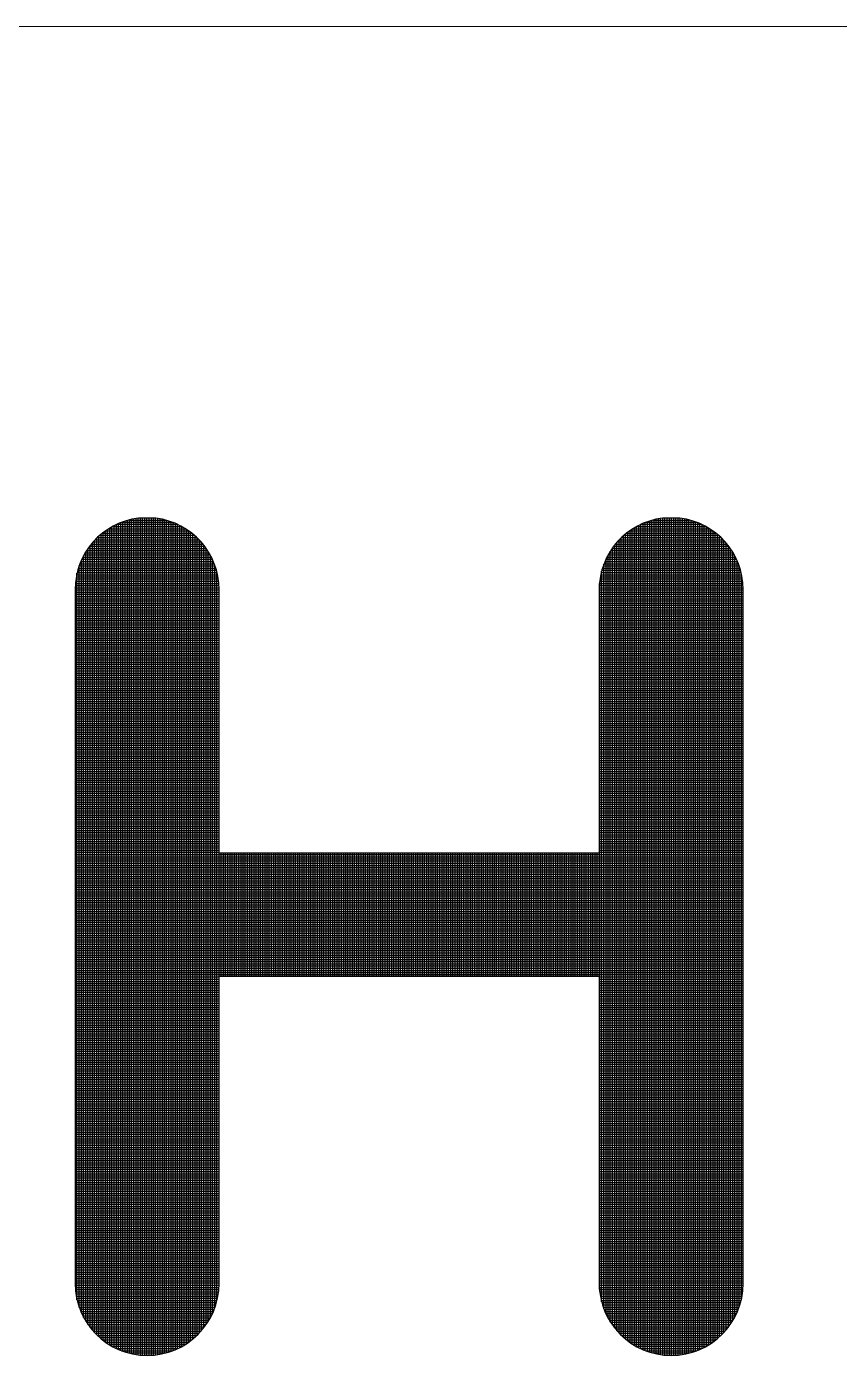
# Model space of a CAD drawing. Header units: inches. Extents: x 2106 to 2947, y -14 to 580.
# Drawn here: x 2788.35 to 2794.81, y 85.66 to 96.21 of the extents above; entities that cross this region are included whole.
import ezdxf

# ---------------------------------------------------------------- set-up
doc = ezdxf.new("R2010")
doc.units = ezdxf.units.IN
doc.header["$MEASUREMENT"] = 0
doc.layers.add('BG 0 -1', color=7, linetype='Continuous')
doc.layers.add('BG ÇÑ±¹Áö¿ª³\xad¹æ±â¼úÁÖ½ÄÈ¸»ç CI', color=7, linetype='Continuous')

msp = doc.modelspace()

# ---------------------------------------------------------------- linework, layer by layer
at = {"layer": 'BG 0 -1', "color": 7, "linetype": 'Continuous', "lineweight": 9}
msp.add_line((2772.901, 96.213), (2922.169, 96.213), dxfattribs=at)
at = {"layer": 'BG ÇÑ±¹Áö¿ª³\xad¹æ±â¼úÁÖ½ÄÈ¸»ç CI', "color": 242, "linetype": 'Continuous', "lineweight": 25, "true_color": 0xd51c29}
for p, q in [((2789.062, 85.712), (2789.062, 92.257)), ((2789.065, 92.259), (2789.548, 92.259)), ((2789.079, 85.705), (2789.079, 92.265)), ((2789.097, 85.697), (2789.097, 92.272)), ((2789.106, 92.276), (2789.506, 92.276)), ((2789.114, 85.691), (2789.114, 92.279)), ((2789.131, 85.685), (2789.131, 92.285)), ((2789.149, 85.68), (2789.149, 92.29)), ((2789.161, 92.293), (2789.451, 92.293)), ((2789.166, 85.675), (2789.166, 92.295)), ((2789.183, 85.671), (2789.183, 92.299)), ((2789.201, 85.667), (2789.201, 92.302)), ((2789.218, 85.664), (2789.218, 92.305)), ((2789.236, 85.662), (2789.236, 92.308)), ((2789.375, 92.308), (2789.237, 92.308)), ((2789.253, 85.66), (2789.253, 92.308)), ((2789.27, 85.659), (2789.27, 92.308)), ((2789.288, 85.658), (2789.288, 92.308)), ((2789.305, 85.658), (2789.305, 92.308)), ((2789.322, 85.658), (2789.322, 92.308)), ((2789.34, 85.659), (2789.34, 92.308)), ((2789.357, 85.66), (2789.357, 92.308)), ((2789.374, 85.662), (2789.374, 92.308)), ((2789.392, 85.664), (2789.392, 92.306)), ((2789.409, 85.667), (2789.409, 92.303)), ((2789.427, 85.67), (2789.427, 92.299)), ((2789.444, 85.674), (2789.444, 92.295)), ((2789.461, 85.679), (2789.461, 92.291)), ((2789.479, 85.684), (2789.479, 92.286)), ((2789.496, 85.69), (2789.496, 92.28)), ((2789.513, 85.696), (2789.513, 92.273)), ((2789.531, 85.704), (2789.531, 92.266)), ((2789.548, 85.711), (2789.548, 92.258)), ((2793.212, 85.719), (2793.212, 92.251)), ((2793.228, 92.259), (2793.711, 92.259)), ((2793.229, 85.711), (2793.229, 92.259)), ((2793.247, 85.703), (2793.247, 92.267)), ((2793.264, 85.696), (2793.264, 92.274)), ((2793.269, 92.276), (2793.67, 92.276)), ((2793.281, 85.689), (2793.281, 92.28)), ((2793.299, 85.684), (2793.299, 92.286)), ((2793.316, 85.679), (2793.316, 92.291)), ((2793.324, 92.293), (2793.615, 92.293)), ((2793.334, 85.674), (2793.334, 92.296)), ((2793.351, 85.67), (2793.351, 92.3)), ((2793.368, 85.667), (2793.368, 92.303)), ((2793.386, 85.664), (2793.386, 92.306)), ((2793.539, 92.308), (2793.4, 92.308)), ((2793.403, 85.662), (2793.403, 92.308)), ((2793.42, 85.66), (2793.42, 92.308)), ((2793.438, 85.659), (2793.438, 92.308)), ((2793.455, 85.658), (2793.455, 92.308)), ((2793.472, 85.658), (2793.472, 92.308)), ((2793.49, 85.658), (2793.49, 92.308)), ((2793.507, 85.659), (2793.507, 92.308)), ((2793.525, 85.66), (2793.525, 92.308)), ((2793.542, 85.662), (2793.542, 92.308)), ((2793.559, 85.665), (2793.559, 92.305)), ((2793.577, 85.668), (2793.577, 92.302)), ((2793.594, 85.671), (2793.594, 92.298)), ((2793.611, 85.676), (2793.611, 92.294)), ((2793.629, 85.68), (2793.629, 92.29)), ((2793.646, 85.686), (2793.646, 92.284)), ((2793.663, 85.692), (2793.663, 92.278)), ((2793.681, 85.698), (2793.681, 92.272)), ((2793.698, 85.705), (2793.698, 92.264)), ((2793.716, 85.713), (2793.716, 92.257)), ((2788.906, 85.821), (2788.906, 92.149)), ((2788.912, 92.154), (2789.701, 92.154)), ((2788.923, 85.805), (2788.923, 92.165)), ((2788.931, 92.172), (2789.682, 92.172)), ((2788.94, 85.79), (2788.94, 92.18)), ((2788.952, 92.189), (2789.661, 92.189)), ((2788.958, 85.776), (2788.958, 92.194)), ((2788.975, 92.207), (2789.637, 92.207)), ((2788.975, 85.763), (2788.975, 92.207)), ((2788.992, 85.751), (2788.992, 92.218)), ((2789.001, 92.224), (2789.611, 92.224)), ((2789.01, 85.74), (2789.01, 92.229)), ((2789.027, 85.73), (2789.027, 92.239)), ((2789.03, 92.241), (2789.582, 92.241)), ((2789.044, 85.721), (2789.044, 92.249)), ((2789.565, 85.72), (2789.565, 92.25)), ((2789.583, 85.729), (2789.583, 92.241)), ((2789.6, 85.739), (2789.6, 92.231)), ((2789.618, 85.75), (2789.618, 92.22)), ((2789.635, 85.761), (2789.635, 92.208)), ((2789.652, 85.774), (2789.652, 92.196)), ((2789.67, 85.788), (2789.67, 92.182)), ((2789.687, 85.803), (2789.687, 92.167)), ((2789.704, 85.819), (2789.704, 92.151)), ((2793.073, 85.817), (2793.073, 92.153)), ((2793.075, 92.154), (2793.864, 92.154)), ((2793.09, 85.801), (2793.09, 92.169)), ((2793.094, 92.172), (2793.845, 92.172)), ((2793.108, 85.786), (2793.108, 92.183)), ((2793.115, 92.189), (2793.824, 92.189)), ((2793.125, 85.773), (2793.125, 92.197)), ((2793.138, 92.207), (2793.801, 92.207)), ((2793.143, 85.76), (2793.143, 92.209)), ((2793.16, 85.749), (2793.16, 92.221)), ((2793.164, 92.224), (2793.775, 92.224)), ((2793.177, 85.738), (2793.177, 92.232)), ((2793.194, 92.241), (2793.745, 92.241)), ((2793.195, 85.728), (2793.195, 92.242)), ((2793.733, 85.722), (2793.733, 92.248)), ((2793.75, 85.731), (2793.75, 92.239)), ((2793.768, 85.741), (2793.768, 92.228)), ((2793.785, 85.752), (2793.785, 92.217)), ((2793.802, 85.764), (2793.802, 92.205)), ((2793.82, 85.777), (2793.82, 92.192)), ((2793.837, 85.791), (2793.837, 92.178)), ((2793.854, 85.806), (2793.854, 92.163)), ((2793.872, 85.823), (2793.872, 92.147)), ((2788.819, 85.93), (2788.819, 92.04)), ((2788.825, 92.05), (2789.787, 92.05)), ((2788.836, 85.904), (2788.836, 92.066)), ((2788.837, 92.068), (2789.775, 92.068)), ((2788.85, 92.085), (2789.763, 92.085)), ((2788.853, 85.88), (2788.853, 92.09)), ((2788.863, 92.102), (2789.749, 92.102)), ((2788.871, 85.858), (2788.871, 92.111)), ((2788.878, 92.12), (2789.734, 92.12)), ((2788.888, 85.839), (2788.888, 92.131)), ((2788.894, 92.137), (2789.718, 92.137)), ((2789.722, 85.836), (2789.722, 92.133)), ((2789.739, 85.856), (2789.739, 92.114)), ((2789.756, 85.877), (2789.756, 92.093)), ((2789.774, 85.9), (2789.774, 92.07)), ((2789.791, 85.926), (2789.791, 92.044)), ((2792.986, 85.923), (2792.986, 92.046)), ((2792.989, 92.05), (2793.95, 92.05)), ((2793, 92.068), (2793.939, 92.068)), ((2793.004, 85.898), (2793.004, 92.072)), ((2793.013, 92.085), (2793.926, 92.085)), ((2793.021, 85.875), (2793.021, 92.095)), ((2793.027, 92.102), (2793.912, 92.102)), ((2793.038, 85.854), (2793.038, 92.116)), ((2793.042, 92.12), (2793.897, 92.12)), ((2793.056, 85.835), (2793.056, 92.135)), ((2793.058, 92.137), (2793.881, 92.137)), ((2793.889, 85.841), (2793.889, 92.129)), ((2793.907, 85.861), (2793.907, 92.109)), ((2793.924, 85.882), (2793.924, 92.088)), ((2793.941, 85.906), (2793.941, 92.064)), ((2788.772, 91.946), (2789.84, 91.946)), ((2788.779, 91.963), (2789.833, 91.963)), ((2788.784, 85.996), (2788.784, 91.974)), ((2788.787, 91.981), (2789.825, 91.981)), ((2788.796, 91.998), (2789.817, 91.998)), ((2788.801, 85.96), (2788.801, 92.009)), ((2788.805, 92.016), (2789.808, 92.016)), ((2788.815, 92.033), (2789.798, 92.033)), ((2789.809, 85.956), (2789.809, 92.014)), ((2789.826, 85.99), (2789.826, 91.979)), ((2789.843, 86.032), (2789.843, 91.937)), ((2792.934, 86.028), (2792.934, 91.942)), ((2792.936, 91.946), (2794.003, 91.946)), ((2792.943, 91.963), (2793.996, 91.963)), ((2792.95, 91.981), (2793.989, 91.981)), ((2792.952, 85.987), (2792.952, 91.983)), ((2792.959, 91.998), (2793.98, 91.998)), ((2792.968, 92.016), (2793.971, 92.016)), ((2792.969, 85.953), (2792.969, 92.017)), ((2792.978, 92.033), (2793.961, 92.033)), ((2793.959, 85.933), (2793.959, 92.037)), ((2793.976, 85.964), (2793.976, 92.006)), ((2793.993, 86), (2793.993, 91.97)), ((2788.743, 91.842), (2789.869, 91.842)), ((2788.747, 91.859), (2789.866, 91.859)), ((2788.749, 86.098), (2788.749, 91.872)), ((2788.751, 91.877), (2789.862, 91.877)), ((2788.755, 91.894), (2789.857, 91.894)), ((2788.76, 91.911), (2789.852, 91.911)), ((2788.766, 91.929), (2789.846, 91.929)), ((2788.767, 86.039), (2788.767, 91.931)), ((2789.861, 86.088), (2789.861, 91.881)), ((2792.906, 91.842), (2794.033, 91.842)), ((2792.91, 91.859), (2794.029, 91.859)), ((2792.914, 91.877), (2794.025, 91.877)), ((2792.917, 86.082), (2792.917, 91.888)), ((2792.918, 91.894), (2794.021, 91.894)), ((2792.924, 91.911), (2794.015, 91.911)), ((2792.929, 91.929), (2794.01, 91.929)), ((2794.011, 86.044), (2794.011, 91.926)), ((2794.028, 86.106), (2794.028, 91.864)), ((2788.734, 91.755), (2789.878, 91.755)), ((2788.734, 91.74), (2788.734, 86.23)), ((2788.734, 91.738), (2789.878, 91.738)), ((2788.735, 91.772), (2789.877, 91.772)), ((2788.736, 91.79), (2789.876, 91.79)), ((2788.738, 91.807), (2789.874, 91.807)), ((2788.74, 91.825), (2789.872, 91.825)), ((2789.878, 86.208), (2789.878, 91.762)), ((2789.878, 89.647), (2789.878, 91.74)), ((2792.897, 91.755), (2794.042, 91.755)), ((2792.897, 91.74), (2792.897, 89.647)), ((2792.897, 91.738), (2794.042, 91.738)), ((2792.898, 91.772), (2794.041, 91.772)), ((2792.899, 91.79), (2794.04, 91.79)), ((2792.899, 86.181), (2792.899, 91.789)), ((2792.901, 91.807), (2794.038, 91.807)), ((2792.904, 91.825), (2794.035, 91.825)), ((2794.042, 86.23), (2794.042, 91.74)), ((2788.734, 91.72), (2789.878, 91.72)), ((2788.734, 91.703), (2789.878, 91.703)), ((2788.734, 91.686), (2789.878, 91.686)), ((2788.734, 91.668), (2789.878, 91.668)), ((2788.734, 91.651), (2789.878, 91.651)), ((2788.734, 91.634), (2789.878, 91.634)), ((2792.897, 91.72), (2794.042, 91.72)), ((2792.897, 91.703), (2794.042, 91.703)), ((2792.897, 91.686), (2794.042, 91.686)), ((2792.897, 91.668), (2794.042, 91.668)), ((2792.897, 91.651), (2794.042, 91.651)), ((2792.897, 91.634), (2794.042, 91.634)), ((2788.734, 91.616), (2789.878, 91.616)), ((2788.734, 91.599), (2789.878, 91.599)), ((2788.734, 91.581), (2789.878, 91.581)), ((2788.734, 91.564), (2789.878, 91.564)), ((2788.734, 91.547), (2789.878, 91.547)), ((2788.734, 91.529), (2789.878, 91.529)), ((2788.734, 91.512), (2789.878, 91.512)), ((2792.897, 91.616), (2794.042, 91.616)), ((2792.897, 91.599), (2794.042, 91.599)), ((2792.897, 91.581), (2794.042, 91.581)), ((2792.897, 91.564), (2794.042, 91.564)), ((2792.897, 91.547), (2794.042, 91.547)), ((2792.897, 91.529), (2794.042, 91.529)), ((2792.897, 91.512), (2794.042, 91.512)), ((2788.734, 91.495), (2789.878, 91.495)), ((2788.734, 91.477), (2789.878, 91.477)), ((2788.734, 91.46), (2789.878, 91.46)), ((2788.734, 91.443), (2789.878, 91.443)), ((2788.734, 91.425), (2789.878, 91.425)), ((2788.734, 91.408), (2789.878, 91.408)), ((2792.897, 91.495), (2794.042, 91.495)), ((2792.897, 91.477), (2794.042, 91.477)), ((2792.897, 91.46), (2794.042, 91.46)), ((2792.897, 91.443), (2794.042, 91.443)), ((2792.897, 91.425), (2794.042, 91.425)), ((2792.897, 91.408), (2794.042, 91.408)), ((2788.734, 91.39), (2789.878, 91.39)), ((2788.734, 91.373), (2789.878, 91.373)), ((2788.734, 91.356), (2789.878, 91.356)), ((2788.734, 91.338), (2789.878, 91.338)), ((2788.734, 91.321), (2789.878, 91.321)), ((2788.734, 91.304), (2789.878, 91.304)), ((2792.897, 91.39), (2794.042, 91.39)), ((2792.897, 91.373), (2794.042, 91.373)), ((2792.897, 91.356), (2794.042, 91.356)), ((2792.897, 91.338), (2794.042, 91.338)), ((2792.897, 91.321), (2794.042, 91.321)), ((2792.897, 91.304), (2794.042, 91.304)), ((2788.734, 91.286), (2789.878, 91.286)), ((2788.734, 91.269), (2789.878, 91.269)), ((2788.734, 91.252), (2789.878, 91.252)), ((2788.734, 91.234), (2789.878, 91.234)), ((2788.734, 91.217), (2789.878, 91.217)), ((2788.734, 91.199), (2789.878, 91.199)), ((2792.897, 91.286), (2794.042, 91.286)), ((2792.897, 91.269), (2794.042, 91.269)), ((2792.897, 91.252), (2794.042, 91.252)), ((2792.897, 91.234), (2794.042, 91.234)), ((2792.897, 91.217), (2794.042, 91.217)), ((2792.897, 91.199), (2794.042, 91.199)), ((2788.734, 91.182), (2789.878, 91.182)), ((2788.734, 91.165), (2789.878, 91.165)), ((2788.734, 91.147), (2789.878, 91.147)), ((2788.734, 91.13), (2789.878, 91.13)), ((2788.734, 91.113), (2789.878, 91.113)), ((2788.734, 91.095), (2789.878, 91.095)), ((2792.897, 91.182), (2794.042, 91.182)), ((2792.897, 91.165), (2794.042, 91.165)), ((2792.897, 91.147), (2794.042, 91.147)), ((2792.897, 91.13), (2794.042, 91.13)), ((2792.897, 91.113), (2794.042, 91.113)), ((2792.897, 91.095), (2794.042, 91.095)), ((2788.734, 91.078), (2789.878, 91.078)), ((2788.734, 91.061), (2789.878, 91.061)), ((2788.734, 91.043), (2789.878, 91.043)), ((2788.734, 91.026), (2789.878, 91.026)), ((2788.734, 91.008), (2789.878, 91.008)), ((2788.734, 90.991), (2789.878, 90.991)), ((2792.897, 91.078), (2794.042, 91.078)), ((2792.897, 91.061), (2794.042, 91.061)), ((2792.897, 91.043), (2794.042, 91.043)), ((2792.897, 91.026), (2794.042, 91.026)), ((2792.897, 91.008), (2794.042, 91.008)), ((2792.897, 90.991), (2794.042, 90.991)), ((2788.734, 90.974), (2789.878, 90.974)), ((2788.734, 90.956), (2789.878, 90.956)), ((2788.734, 90.939), (2789.878, 90.939)), ((2788.734, 90.922), (2789.878, 90.922)), ((2788.734, 90.904), (2789.878, 90.904)), ((2788.734, 90.887), (2789.878, 90.887)), ((2792.897, 90.974), (2794.042, 90.974)), ((2792.897, 90.956), (2794.042, 90.956)), ((2792.897, 90.939), (2794.042, 90.939)), ((2792.897, 90.922), (2794.042, 90.922)), ((2792.897, 90.904), (2794.042, 90.904)), ((2792.897, 90.887), (2794.042, 90.887)), ((2788.734, 90.869), (2789.878, 90.869)), ((2788.734, 90.852), (2789.878, 90.852)), ((2788.734, 90.835), (2789.878, 90.835)), ((2788.734, 90.817), (2789.878, 90.817)), ((2788.734, 90.8), (2789.878, 90.8)), ((2788.734, 90.783), (2789.878, 90.783)), ((2792.897, 90.869), (2794.042, 90.869)), ((2792.897, 90.852), (2794.042, 90.852)), ((2792.897, 90.835), (2794.042, 90.835)), ((2792.897, 90.817), (2794.042, 90.817)), ((2792.897, 90.8), (2794.042, 90.8)), ((2792.897, 90.783), (2794.042, 90.783)), ((2788.734, 90.765), (2789.878, 90.765)), ((2788.734, 90.748), (2789.878, 90.748)), ((2788.734, 90.731), (2789.878, 90.731)), ((2788.734, 90.713), (2789.878, 90.713)), ((2788.734, 90.696), (2789.878, 90.696)), ((2788.734, 90.678), (2789.878, 90.678)), ((2792.897, 90.765), (2794.042, 90.765)), ((2792.897, 90.748), (2794.042, 90.748)), ((2792.897, 90.731), (2794.042, 90.731)), ((2792.897, 90.713), (2794.042, 90.713)), ((2792.897, 90.696), (2794.042, 90.696)), ((2792.897, 90.678), (2794.042, 90.678)), ((2788.734, 90.661), (2789.878, 90.661)), ((2788.734, 90.644), (2789.878, 90.644)), ((2788.734, 90.626), (2789.878, 90.626)), ((2788.734, 90.609), (2789.878, 90.609)), ((2788.734, 90.592), (2789.878, 90.592)), ((2788.734, 90.574), (2789.878, 90.574)), ((2792.897, 90.661), (2794.042, 90.661)), ((2792.897, 90.644), (2794.042, 90.644)), ((2792.897, 90.626), (2794.042, 90.626)), ((2792.897, 90.609), (2794.042, 90.609)), ((2792.897, 90.592), (2794.042, 90.592)), ((2792.897, 90.574), (2794.042, 90.574)), ((2788.734, 90.557), (2789.878, 90.557)), ((2788.734, 90.54), (2789.878, 90.54)), ((2788.734, 90.522), (2789.878, 90.522)), ((2788.734, 90.505), (2789.878, 90.505)), ((2788.734, 90.487), (2789.878, 90.487)), ((2788.734, 90.47), (2789.878, 90.47)), ((2792.897, 90.557), (2794.042, 90.557)), ((2792.897, 90.54), (2794.042, 90.54)), ((2792.897, 90.522), (2794.042, 90.522)), ((2792.897, 90.505), (2794.042, 90.505)), ((2792.897, 90.487), (2794.042, 90.487)), ((2792.897, 90.47), (2794.042, 90.47)), ((2788.734, 90.453), (2789.878, 90.453)), ((2788.734, 90.435), (2789.878, 90.435)), ((2788.734, 90.418), (2789.878, 90.418)), ((2788.734, 90.401), (2789.878, 90.401)), ((2788.734, 90.383), (2789.878, 90.383)), ((2788.734, 90.366), (2789.878, 90.366)), ((2792.897, 90.453), (2794.042, 90.453)), ((2792.897, 90.435), (2794.042, 90.435)), ((2792.897, 90.418), (2794.042, 90.418)), ((2792.897, 90.401), (2794.042, 90.401)), ((2792.897, 90.383), (2794.042, 90.383)), ((2792.897, 90.366), (2794.042, 90.366)), ((2788.734, 90.349), (2789.878, 90.349)), ((2788.734, 90.331), (2789.878, 90.331)), ((2788.734, 90.314), (2789.878, 90.314)), ((2788.734, 90.296), (2789.878, 90.296)), ((2788.734, 90.279), (2789.878, 90.279)), ((2788.734, 90.262), (2789.878, 90.262)), ((2792.897, 90.349), (2794.042, 90.349)), ((2792.897, 90.331), (2794.042, 90.331)), ((2792.897, 90.314), (2794.042, 90.314)), ((2792.897, 90.296), (2794.042, 90.296)), ((2792.897, 90.279), (2794.042, 90.279)), ((2792.897, 90.262), (2794.042, 90.262)), ((2788.734, 90.244), (2789.878, 90.244)), ((2788.734, 90.227), (2789.878, 90.227)), ((2788.734, 90.21), (2789.878, 90.21)), ((2788.734, 90.192), (2789.878, 90.192)), ((2788.734, 90.175), (2789.878, 90.175)), ((2788.734, 90.158), (2789.878, 90.158)), ((2788.734, 90.14), (2789.878, 90.14)), ((2792.897, 90.244), (2794.042, 90.244)), ((2792.897, 90.227), (2794.042, 90.227)), ((2792.897, 90.21), (2794.042, 90.21)), ((2792.897, 90.192), (2794.042, 90.192)), ((2792.897, 90.175), (2794.042, 90.175)), ((2792.897, 90.158), (2794.042, 90.158)), ((2792.897, 90.14), (2794.042, 90.14)), ((2788.734, 90.123), (2789.878, 90.123)), ((2788.734, 90.105), (2789.878, 90.105)), ((2788.734, 90.088), (2789.878, 90.088)), ((2788.734, 90.071), (2789.878, 90.071)), ((2788.734, 90.053), (2789.878, 90.053)), ((2788.734, 90.036), (2789.878, 90.036)), ((2792.897, 90.123), (2794.042, 90.123)), ((2792.897, 90.105), (2794.042, 90.105)), ((2792.897, 90.088), (2794.042, 90.088)), ((2792.897, 90.071), (2794.042, 90.071)), ((2792.897, 90.053), (2794.042, 90.053)), ((2792.897, 90.036), (2794.042, 90.036)), ((2788.734, 90.019), (2789.878, 90.019)), ((2788.734, 90.001), (2789.878, 90.001)), ((2788.734, 89.984), (2789.878, 89.984)), ((2788.734, 89.967), (2789.878, 89.967)), ((2788.734, 89.949), (2789.878, 89.949)), ((2788.734, 89.932), (2789.878, 89.932)), ((2792.897, 90.019), (2794.042, 90.019)), ((2792.897, 90.001), (2794.042, 90.001)), ((2792.897, 89.984), (2794.042, 89.984)), ((2792.897, 89.967), (2794.042, 89.967)), ((2792.897, 89.949), (2794.042, 89.949)), ((2792.897, 89.932), (2794.042, 89.932)), ((2788.734, 89.914), (2789.878, 89.914)), ((2788.734, 89.897), (2789.878, 89.897)), ((2788.734, 89.88), (2789.878, 89.88)), ((2788.734, 89.862), (2789.878, 89.862)), ((2788.734, 89.845), (2789.878, 89.845)), ((2788.734, 89.828), (2789.878, 89.828)), ((2792.897, 89.914), (2794.042, 89.914)), ((2792.897, 89.897), (2794.042, 89.897)), ((2792.897, 89.88), (2794.042, 89.88)), ((2792.897, 89.862), (2794.042, 89.862)), ((2792.897, 89.845), (2794.042, 89.845)), ((2792.897, 89.828), (2794.042, 89.828)), ((2788.734, 89.81), (2789.878, 89.81)), ((2788.734, 89.793), (2789.878, 89.793)), ((2788.734, 89.776), (2789.878, 89.776)), ((2788.734, 89.758), (2789.878, 89.758)), ((2788.734, 89.741), (2789.878, 89.741)), ((2788.734, 89.723), (2789.878, 89.723)), ((2792.897, 89.81), (2794.042, 89.81)), ((2792.897, 89.793), (2794.042, 89.793)), ((2792.897, 89.776), (2794.042, 89.776)), ((2792.897, 89.758), (2794.042, 89.758)), ((2792.897, 89.741), (2794.042, 89.741)), ((2792.897, 89.723), (2794.042, 89.723)), ((2788.734, 89.706), (2789.878, 89.706)), ((2788.734, 89.689), (2789.878, 89.689)), ((2788.734, 89.671), (2789.878, 89.671)), ((2788.734, 89.654), (2789.878, 89.654)), ((2788.734, 89.637), (2794.042, 89.637)), ((2788.734, 89.619), (2794.042, 89.619)), ((2792.897, 89.647), (2789.878, 89.647)), ((2789.895, 88.671), (2789.895, 89.647)), ((2789.913, 88.671), (2789.913, 89.647)), ((2789.93, 88.671), (2789.93, 89.647)), ((2789.947, 88.671), (2789.947, 89.647)), ((2789.965, 88.671), (2789.965, 89.647)), ((2789.982, 88.671), (2789.982, 89.647)), ((2790, 88.671), (2790, 89.647)), ((2790.017, 88.671), (2790.017, 89.647)), ((2790.034, 88.671), (2790.034, 89.647)), ((2790.052, 88.671), (2790.052, 89.647)), ((2790.069, 88.671), (2790.069, 89.647)), ((2790.086, 88.671), (2790.086, 89.647)), ((2790.104, 88.671), (2790.104, 89.647)), ((2790.121, 88.671), (2790.121, 89.647)), ((2790.138, 88.671), (2790.138, 89.647)), ((2790.156, 88.671), (2790.156, 89.647)), ((2790.173, 88.671), (2790.173, 89.647)), ((2790.191, 88.671), (2790.191, 89.647)), ((2790.208, 88.671), (2790.208, 89.647)), ((2790.225, 88.671), (2790.225, 89.647)), ((2790.243, 88.671), (2790.243, 89.647)), ((2790.26, 88.671), (2790.26, 89.647)), ((2790.277, 88.671), (2790.277, 89.647)), ((2790.295, 88.671), (2790.295, 89.647)), ((2790.312, 88.671), (2790.312, 89.647)), ((2790.329, 88.671), (2790.329, 89.647)), ((2790.347, 88.671), (2790.347, 89.647)), ((2790.364, 88.671), (2790.364, 89.647)), ((2790.382, 88.671), (2790.382, 89.647)), ((2790.399, 88.671), (2790.399, 89.647)), ((2790.416, 88.671), (2790.416, 89.647)), ((2790.434, 88.671), (2790.434, 89.647)), ((2790.451, 88.671), (2790.451, 89.647)), ((2790.468, 88.671), (2790.468, 89.647)), ((2790.486, 88.671), (2790.486, 89.647)), ((2790.503, 88.671), (2790.503, 89.647)), ((2790.52, 88.671), (2790.52, 89.647)), ((2790.538, 88.671), (2790.538, 89.647)), ((2790.555, 88.671), (2790.555, 89.647)), ((2790.573, 88.671), (2790.573, 89.647)), ((2790.59, 88.671), (2790.59, 89.647)), ((2790.607, 88.671), (2790.607, 89.647)), ((2790.625, 88.671), (2790.625, 89.647)), ((2790.642, 88.671), (2790.642, 89.647)), ((2790.659, 88.671), (2790.659, 89.647)), ((2790.677, 88.671), (2790.677, 89.647)), ((2790.694, 88.671), (2790.694, 89.647)), ((2790.711, 88.671), (2790.711, 89.647)), ((2790.729, 88.671), (2790.729, 89.647)), ((2790.746, 88.671), (2790.746, 89.647)), ((2790.764, 88.671), (2790.764, 89.647)), ((2790.781, 88.671), (2790.781, 89.647)), ((2790.798, 88.671), (2790.798, 89.647)), ((2790.816, 88.671), (2790.816, 89.647)), ((2790.833, 88.671), (2790.833, 89.647)), ((2790.85, 88.671), (2790.85, 89.647)), ((2790.868, 88.671), (2790.868, 89.647)), ((2790.885, 88.671), (2790.885, 89.647)), ((2790.902, 88.671), (2790.902, 89.647)), ((2790.92, 88.671), (2790.92, 89.647)), ((2790.937, 88.671), (2790.937, 89.647)), ((2790.955, 88.671), (2790.955, 89.647)), ((2790.972, 88.671), (2790.972, 89.647)), ((2790.989, 88.671), (2790.989, 89.647)), ((2791.007, 88.671), (2791.007, 89.647)), ((2791.024, 88.671), (2791.024, 89.647)), ((2791.041, 88.671), (2791.041, 89.647)), ((2791.059, 88.671), (2791.059, 89.647)), ((2791.076, 88.671), (2791.076, 89.647)), ((2791.094, 88.671), (2791.094, 89.647)), ((2791.111, 88.671), (2791.111, 89.647)), ((2791.128, 88.671), (2791.128, 89.647)), ((2791.146, 88.671), (2791.146, 89.647)), ((2791.163, 88.671), (2791.163, 89.647)), ((2791.18, 88.671), (2791.18, 89.647)), ((2791.198, 88.671), (2791.198, 89.647)), ((2791.215, 88.671), (2791.215, 89.647)), ((2791.232, 88.671), (2791.232, 89.647)), ((2791.25, 88.671), (2791.25, 89.647)), ((2791.267, 88.671), (2791.267, 89.647)), ((2791.285, 88.671), (2791.285, 89.647)), ((2791.302, 88.671), (2791.302, 89.647)), ((2791.319, 88.671), (2791.319, 89.647)), ((2791.337, 88.671), (2791.337, 89.647)), ((2791.354, 88.671), (2791.354, 89.647)), ((2791.371, 88.671), (2791.371, 89.647)), ((2791.389, 88.671), (2791.389, 89.647)), ((2791.406, 88.671), (2791.406, 89.647)), ((2791.423, 88.671), (2791.423, 89.647)), ((2791.441, 88.671), (2791.441, 89.647)), ((2791.458, 88.671), (2791.458, 89.647)), ((2791.476, 88.671), (2791.476, 89.647)), ((2791.493, 88.671), (2791.493, 89.647)), ((2791.51, 88.671), (2791.51, 89.647)), ((2791.528, 88.671), (2791.528, 89.647)), ((2791.545, 88.671), (2791.545, 89.647)), ((2791.562, 88.671), (2791.562, 89.647)), ((2791.58, 88.671), (2791.58, 89.647)), ((2791.597, 88.671), (2791.597, 89.647)), ((2791.614, 88.671), (2791.614, 89.647)), ((2791.632, 88.671), (2791.632, 89.647)), ((2791.649, 88.671), (2791.649, 89.647)), ((2791.667, 88.671), (2791.667, 89.647)), ((2791.684, 88.671), (2791.684, 89.647)), ((2791.701, 88.671), (2791.701, 89.647)), ((2791.719, 88.671), (2791.719, 89.647)), ((2791.736, 88.671), (2791.736, 89.647)), ((2791.753, 88.671), (2791.753, 89.647)), ((2791.771, 88.671), (2791.771, 89.647)), ((2791.788, 88.671), (2791.788, 89.647)), ((2791.805, 88.671), (2791.805, 89.647)), ((2791.823, 88.671), (2791.823, 89.647)), ((2791.84, 88.671), (2791.84, 89.647)), ((2791.858, 88.671), (2791.858, 89.647)), ((2791.875, 88.671), (2791.875, 89.647)), ((2791.892, 88.671), (2791.892, 89.647)), ((2791.91, 88.671), (2791.91, 89.647)), ((2791.927, 88.671), (2791.927, 89.647)), ((2791.944, 88.671), (2791.944, 89.647)), ((2791.962, 88.671), (2791.962, 89.647)), ((2791.979, 88.671), (2791.979, 89.647)), ((2791.996, 88.671), (2791.996, 89.647)), ((2792.014, 88.671), (2792.014, 89.647)), ((2792.031, 88.671), (2792.031, 89.647)), ((2792.049, 88.671), (2792.049, 89.647)), ((2792.066, 88.671), (2792.066, 89.647)), ((2792.083, 88.671), (2792.083, 89.647)), ((2792.101, 88.671), (2792.101, 89.647)), ((2792.118, 88.671), (2792.118, 89.647)), ((2792.135, 88.671), (2792.135, 89.647)), ((2792.153, 88.671), (2792.153, 89.647)), ((2792.17, 88.671), (2792.17, 89.647)), ((2792.187, 88.671), (2792.187, 89.647)), ((2792.205, 88.671), (2792.205, 89.647)), ((2792.222, 88.671), (2792.222, 89.647)), ((2792.24, 88.671), (2792.24, 89.647)), ((2792.257, 88.671), (2792.257, 89.647)), ((2792.274, 88.671), (2792.274, 89.647)), ((2792.292, 88.671), (2792.292, 89.647)), ((2792.309, 88.671), (2792.309, 89.647)), ((2792.326, 88.671), (2792.326, 89.647)), ((2792.344, 88.671), (2792.344, 89.647)), ((2792.361, 88.671), (2792.361, 89.647)), ((2792.378, 88.671), (2792.378, 89.647)), ((2792.396, 88.671), (2792.396, 89.647)), ((2792.413, 88.671), (2792.413, 89.647)), ((2792.431, 88.671), (2792.431, 89.647)), ((2792.448, 88.671), (2792.448, 89.647)), ((2792.465, 88.671), (2792.465, 89.647)), ((2792.483, 88.671), (2792.483, 89.647)), ((2792.5, 88.671), (2792.5, 89.647)), ((2792.517, 88.671), (2792.517, 89.647)), ((2792.535, 88.671), (2792.535, 89.647)), ((2792.552, 88.671), (2792.552, 89.647)), ((2792.569, 88.671), (2792.569, 89.647)), ((2792.587, 88.671), (2792.587, 89.647)), ((2792.604, 88.671), (2792.604, 89.647)), ((2792.622, 88.671), (2792.622, 89.647)), ((2792.639, 88.671), (2792.639, 89.647)), ((2792.656, 88.671), (2792.656, 89.647)), ((2792.674, 88.671), (2792.674, 89.647)), ((2792.691, 88.671), (2792.691, 89.647)), ((2792.708, 88.671), (2792.708, 89.647)), ((2792.726, 88.671), (2792.726, 89.647)), ((2792.743, 88.671), (2792.743, 89.647)), ((2792.76, 88.671), (2792.76, 89.647)), ((2792.778, 88.671), (2792.778, 89.647)), ((2792.795, 88.671), (2792.795, 89.647)), ((2792.813, 88.671), (2792.813, 89.647)), ((2792.83, 88.671), (2792.83, 89.647)), ((2792.847, 88.671), (2792.847, 89.647)), ((2792.865, 88.671), (2792.865, 89.647)), ((2792.882, 88.671), (2792.882, 89.647)), ((2792.897, 89.706), (2794.042, 89.706)), ((2792.897, 89.689), (2794.042, 89.689)), ((2792.897, 89.671), (2794.042, 89.671)), ((2792.897, 89.654), (2794.042, 89.654)), ((2788.734, 89.602), (2794.042, 89.602)), ((2788.734, 89.585), (2794.042, 89.585)), ((2788.734, 89.567), (2794.042, 89.567)), ((2788.734, 89.55), (2794.042, 89.55)), ((2788.734, 89.532), (2794.042, 89.532)), ((2788.734, 89.515), (2794.042, 89.515)), ((2788.734, 89.498), (2794.042, 89.498)), ((2788.734, 89.48), (2794.042, 89.48)), ((2788.734, 89.463), (2794.042, 89.463)), ((2788.734, 89.446), (2794.042, 89.446)), ((2788.734, 89.428), (2794.042, 89.428)), ((2788.734, 89.411), (2794.042, 89.411)), ((2788.734, 89.394), (2794.042, 89.394)), ((2788.734, 89.376), (2794.042, 89.376)), ((2788.734, 89.359), (2794.042, 89.359)), ((2788.734, 89.341), (2794.042, 89.341)), ((2788.734, 89.324), (2794.042, 89.324)), ((2788.734, 89.307), (2794.042, 89.307)), ((2788.734, 89.289), (2794.042, 89.289)), ((2788.734, 89.272), (2794.042, 89.272)), ((2788.734, 89.255), (2794.042, 89.255)), ((2788.734, 89.237), (2794.042, 89.237)), ((2788.734, 89.22), (2794.042, 89.22)), ((2788.734, 89.203), (2794.042, 89.203)), ((2788.734, 89.185), (2794.042, 89.185)), ((2788.734, 89.168), (2794.042, 89.168)), ((2788.734, 89.15), (2794.042, 89.15)), ((2788.734, 89.133), (2794.042, 89.133)), ((2788.734, 89.116), (2794.042, 89.116)), ((2788.734, 89.098), (2794.042, 89.098)), ((2788.734, 89.081), (2794.042, 89.081)), ((2788.734, 89.064), (2794.042, 89.064)), ((2788.734, 89.046), (2794.042, 89.046)), ((2788.734, 89.029), (2794.042, 89.029)), ((2788.734, 89.011), (2794.042, 89.011)), ((2788.734, 88.994), (2794.042, 88.994)), ((2788.734, 88.977), (2794.042, 88.977)), ((2788.734, 88.959), (2794.042, 88.959)), ((2788.734, 88.942), (2794.042, 88.942)), ((2788.734, 88.925), (2794.042, 88.925)), ((2788.734, 88.907), (2794.042, 88.907)), ((2788.734, 88.89), (2794.042, 88.89)), ((2788.734, 88.873), (2794.042, 88.873)), ((2788.734, 88.855), (2794.042, 88.855)), ((2788.734, 88.838), (2794.042, 88.838)), ((2788.734, 88.82), (2794.042, 88.82)), ((2788.734, 88.803), (2794.042, 88.803)), ((2788.734, 88.786), (2794.042, 88.786)), ((2788.734, 88.768), (2794.042, 88.768)), ((2788.734, 88.751), (2794.042, 88.751)), ((2788.734, 88.734), (2794.042, 88.734)), ((2788.734, 88.716), (2794.042, 88.716)), ((2788.734, 88.699), (2794.042, 88.699)), ((2788.734, 88.682), (2794.042, 88.682)), ((2788.734, 88.664), (2789.878, 88.664)), ((2789.878, 86.23), (2789.878, 88.671)), ((2789.878, 88.671), (2792.897, 88.671)), ((2792.897, 88.671), (2792.897, 86.23)), ((2792.897, 88.664), (2794.042, 88.664)), ((2788.734, 88.647), (2789.878, 88.647)), ((2788.734, 88.629), (2789.878, 88.629)), ((2788.734, 88.612), (2789.878, 88.612)), ((2788.734, 88.595), (2789.878, 88.595)), ((2788.734, 88.577), (2789.878, 88.577)), ((2788.734, 88.56), (2789.878, 88.56)), ((2792.897, 88.647), (2794.042, 88.647)), ((2792.897, 88.629), (2794.042, 88.629)), ((2792.897, 88.612), (2794.042, 88.612)), ((2792.897, 88.595), (2794.042, 88.595)), ((2792.897, 88.577), (2794.042, 88.577)), ((2792.897, 88.56), (2794.042, 88.56)), ((2788.734, 88.543), (2789.878, 88.543)), ((2788.734, 88.525), (2789.878, 88.525)), ((2788.734, 88.508), (2789.878, 88.508)), ((2788.734, 88.491), (2789.878, 88.491)), ((2788.734, 88.473), (2789.878, 88.473)), ((2788.734, 88.456), (2789.878, 88.456)), ((2792.897, 88.543), (2794.042, 88.543)), ((2792.897, 88.525), (2794.042, 88.525)), ((2792.897, 88.508), (2794.042, 88.508)), ((2792.897, 88.491), (2794.042, 88.491)), ((2792.897, 88.473), (2794.042, 88.473)), ((2792.897, 88.456), (2794.042, 88.456)), ((2788.734, 88.438), (2789.878, 88.438)), ((2788.734, 88.421), (2789.878, 88.421)), ((2788.734, 88.404), (2789.878, 88.404)), ((2788.734, 88.386), (2789.878, 88.386)), ((2788.734, 88.369), (2789.878, 88.369)), ((2788.734, 88.352), (2789.878, 88.352)), ((2792.897, 88.438), (2794.042, 88.438)), ((2792.897, 88.421), (2794.042, 88.421)), ((2792.897, 88.404), (2794.042, 88.404)), ((2792.897, 88.386), (2794.042, 88.386)), ((2792.897, 88.369), (2794.042, 88.369)), ((2792.897, 88.352), (2794.042, 88.352)), ((2788.734, 88.334), (2789.878, 88.334)), ((2788.734, 88.317), (2789.878, 88.317)), ((2788.734, 88.3), (2789.878, 88.3)), ((2788.734, 88.282), (2789.878, 88.282)), ((2788.734, 88.265), (2789.878, 88.265)), ((2788.734, 88.247), (2789.878, 88.247)), ((2792.897, 88.334), (2794.042, 88.334)), ((2792.897, 88.317), (2794.042, 88.317)), ((2792.897, 88.3), (2794.042, 88.3)), ((2792.897, 88.282), (2794.042, 88.282)), ((2792.897, 88.265), (2794.042, 88.265)), ((2792.897, 88.247), (2794.042, 88.247)), ((2788.734, 88.23), (2789.878, 88.23)), ((2788.734, 88.213), (2789.878, 88.213)), ((2788.734, 88.195), (2789.878, 88.195)), ((2788.734, 88.178), (2789.878, 88.178)), ((2788.734, 88.161), (2789.878, 88.161)), ((2788.734, 88.143), (2789.878, 88.143)), ((2792.897, 88.23), (2794.042, 88.23)), ((2792.897, 88.213), (2794.042, 88.213)), ((2792.897, 88.195), (2794.042, 88.195)), ((2792.897, 88.178), (2794.042, 88.178)), ((2792.897, 88.161), (2794.042, 88.161)), ((2792.897, 88.143), (2794.042, 88.143)), ((2788.734, 88.126), (2789.878, 88.126)), ((2788.734, 88.109), (2789.878, 88.109)), ((2788.734, 88.091), (2789.878, 88.091)), ((2788.734, 88.074), (2789.878, 88.074)), ((2788.734, 88.056), (2789.878, 88.056)), ((2788.734, 88.039), (2789.878, 88.039)), ((2792.897, 88.126), (2794.042, 88.126)), ((2792.897, 88.109), (2794.042, 88.109)), ((2792.897, 88.091), (2794.042, 88.091)), ((2792.897, 88.074), (2794.042, 88.074)), ((2792.897, 88.056), (2794.042, 88.056)), ((2792.897, 88.039), (2794.042, 88.039)), ((2788.734, 88.022), (2789.878, 88.022)), ((2788.734, 88.004), (2789.878, 88.004)), ((2788.734, 87.987), (2789.878, 87.987)), ((2788.734, 87.97), (2789.878, 87.97)), ((2788.734, 87.952), (2789.878, 87.952)), ((2788.734, 87.935), (2789.878, 87.935)), ((2792.897, 88.022), (2794.042, 88.022)), ((2792.897, 88.004), (2794.042, 88.004)), ((2792.897, 87.987), (2794.042, 87.987)), ((2792.897, 87.97), (2794.042, 87.97)), ((2792.897, 87.952), (2794.042, 87.952)), ((2792.897, 87.935), (2794.042, 87.935)), ((2788.734, 87.918), (2789.878, 87.918)), ((2788.734, 87.9), (2789.878, 87.9)), ((2788.734, 87.883), (2789.878, 87.883)), ((2788.734, 87.865), (2789.878, 87.865)), ((2788.734, 87.848), (2789.878, 87.848)), ((2788.734, 87.831), (2789.878, 87.831)), ((2792.897, 87.918), (2794.042, 87.918)), ((2792.897, 87.9), (2794.042, 87.9)), ((2792.897, 87.883), (2794.042, 87.883)), ((2792.897, 87.865), (2794.042, 87.865)), ((2792.897, 87.848), (2794.042, 87.848)), ((2792.897, 87.831), (2794.042, 87.831)), ((2788.734, 87.813), (2789.878, 87.813)), ((2788.734, 87.796), (2789.878, 87.796)), ((2788.734, 87.779), (2789.878, 87.779)), ((2788.734, 87.761), (2789.878, 87.761)), ((2788.734, 87.744), (2789.878, 87.744)), ((2788.734, 87.727), (2789.878, 87.727)), ((2792.897, 87.813), (2794.042, 87.813)), ((2792.897, 87.796), (2794.042, 87.796)), ((2792.897, 87.779), (2794.042, 87.779)), ((2792.897, 87.761), (2794.042, 87.761)), ((2792.897, 87.744), (2794.042, 87.744)), ((2792.897, 87.727), (2794.042, 87.727)), ((2788.734, 87.709), (2789.878, 87.709)), ((2788.734, 87.692), (2789.878, 87.692)), ((2788.734, 87.674), (2789.878, 87.674)), ((2788.734, 87.657), (2789.878, 87.657)), ((2788.734, 87.64), (2789.878, 87.64)), ((2788.734, 87.622), (2789.878, 87.622)), ((2792.897, 87.709), (2794.042, 87.709)), ((2792.897, 87.692), (2794.042, 87.692)), ((2792.897, 87.674), (2794.042, 87.674)), ((2792.897, 87.657), (2794.042, 87.657)), ((2792.897, 87.64), (2794.042, 87.64)), ((2792.897, 87.622), (2794.042, 87.622)), ((2788.734, 87.605), (2789.878, 87.605)), ((2788.734, 87.588), (2789.878, 87.588)), ((2788.734, 87.57), (2789.878, 87.57)), ((2788.734, 87.553), (2789.878, 87.553)), ((2788.734, 87.536), (2789.878, 87.536)), ((2788.734, 87.518), (2789.878, 87.518)), ((2788.734, 87.501), (2789.878, 87.501)), ((2792.897, 87.605), (2794.042, 87.605)), ((2792.897, 87.588), (2794.042, 87.588)), ((2792.897, 87.57), (2794.042, 87.57)), ((2792.897, 87.553), (2794.042, 87.553)), ((2792.897, 87.536), (2794.042, 87.536)), ((2792.897, 87.518), (2794.042, 87.518)), ((2792.897, 87.501), (2794.042, 87.501)), ((2788.734, 87.483), (2789.878, 87.483)), ((2788.734, 87.466), (2789.878, 87.466)), ((2788.734, 87.449), (2789.878, 87.449)), ((2788.734, 87.431), (2789.878, 87.431)), ((2788.734, 87.414), (2789.878, 87.414)), ((2788.734, 87.397), (2789.878, 87.397)), ((2792.897, 87.483), (2794.042, 87.483)), ((2792.897, 87.466), (2794.042, 87.466)), ((2792.897, 87.449), (2794.042, 87.449)), ((2792.897, 87.431), (2794.042, 87.431)), ((2792.897, 87.414), (2794.042, 87.414)), ((2792.897, 87.397), (2794.042, 87.397)), ((2788.734, 87.379), (2789.878, 87.379)), ((2788.734, 87.362), (2789.878, 87.362)), ((2788.734, 87.345), (2789.878, 87.345)), ((2788.734, 87.327), (2789.878, 87.327)), ((2788.734, 87.31), (2789.878, 87.31)), ((2788.734, 87.292), (2789.878, 87.292)), ((2792.897, 87.379), (2794.042, 87.379)), ((2792.897, 87.362), (2794.042, 87.362)), ((2792.897, 87.345), (2794.042, 87.345)), ((2792.897, 87.327), (2794.042, 87.327)), ((2792.897, 87.31), (2794.042, 87.31)), ((2792.897, 87.292), (2794.042, 87.292)), ((2788.734, 87.275), (2789.878, 87.275)), ((2788.734, 87.258), (2789.878, 87.258)), ((2788.734, 87.24), (2789.878, 87.24)), ((2788.734, 87.223), (2789.878, 87.223)), ((2788.734, 87.206), (2789.878, 87.206)), ((2788.734, 87.188), (2789.878, 87.188)), ((2792.897, 87.275), (2794.042, 87.275)), ((2792.897, 87.258), (2794.042, 87.258)), ((2792.897, 87.24), (2794.042, 87.24)), ((2792.897, 87.223), (2794.042, 87.223)), ((2792.897, 87.206), (2794.042, 87.206)), ((2792.897, 87.188), (2794.042, 87.188)), ((2788.734, 87.171), (2789.878, 87.171)), ((2788.734, 87.153), (2789.878, 87.153)), ((2788.734, 87.136), (2789.878, 87.136)), ((2788.734, 87.119), (2789.878, 87.119)), ((2788.734, 87.101), (2789.878, 87.101)), ((2788.734, 87.084), (2789.878, 87.084)), ((2792.897, 87.171), (2794.042, 87.171)), ((2792.897, 87.153), (2794.042, 87.153)), ((2792.897, 87.136), (2794.042, 87.136)), ((2792.897, 87.119), (2794.042, 87.119)), ((2792.897, 87.101), (2794.042, 87.101)), ((2792.897, 87.084), (2794.042, 87.084)), ((2788.734, 87.067), (2789.878, 87.067)), ((2788.734, 87.049), (2789.878, 87.049)), ((2788.734, 87.032), (2789.878, 87.032)), ((2788.734, 87.015), (2789.878, 87.015)), ((2788.734, 86.997), (2789.878, 86.997)), ((2788.734, 86.98), (2789.878, 86.98)), ((2792.897, 87.067), (2794.042, 87.067)), ((2792.897, 87.049), (2794.042, 87.049)), ((2792.897, 87.032), (2794.042, 87.032)), ((2792.897, 87.015), (2794.042, 87.015)), ((2792.897, 86.997), (2794.042, 86.997)), ((2792.897, 86.98), (2794.042, 86.98)), ((2788.734, 86.962), (2789.878, 86.962)), ((2788.734, 86.945), (2789.878, 86.945)), ((2788.734, 86.928), (2789.878, 86.928)), ((2788.734, 86.91), (2789.878, 86.91)), ((2788.734, 86.893), (2789.878, 86.893)), ((2788.734, 86.876), (2789.878, 86.876)), ((2792.897, 86.962), (2794.042, 86.962)), ((2792.897, 86.945), (2794.042, 86.945)), ((2792.897, 86.928), (2794.042, 86.928)), ((2792.897, 86.91), (2794.042, 86.91)), ((2792.897, 86.893), (2794.042, 86.893)), ((2792.897, 86.876), (2794.042, 86.876)), ((2788.734, 86.858), (2789.878, 86.858)), ((2788.734, 86.841), (2789.878, 86.841)), ((2788.734, 86.824), (2789.878, 86.824)), ((2788.734, 86.806), (2789.878, 86.806)), ((2788.734, 86.789), (2789.878, 86.789)), ((2788.734, 86.771), (2789.878, 86.771)), ((2792.897, 86.858), (2794.042, 86.858)), ((2792.897, 86.841), (2794.042, 86.841)), ((2792.897, 86.824), (2794.042, 86.824)), ((2792.897, 86.806), (2794.042, 86.806)), ((2792.897, 86.789), (2794.042, 86.789)), ((2792.897, 86.771), (2794.042, 86.771)), ((2788.734, 86.754), (2789.878, 86.754)), ((2788.734, 86.737), (2789.878, 86.737)), ((2788.734, 86.719), (2789.878, 86.719)), ((2788.734, 86.702), (2789.878, 86.702)), ((2788.734, 86.685), (2789.878, 86.685)), ((2788.734, 86.667), (2789.878, 86.667)), ((2792.897, 86.754), (2794.042, 86.754)), ((2792.897, 86.737), (2794.042, 86.737)), ((2792.897, 86.719), (2794.042, 86.719)), ((2792.897, 86.702), (2794.042, 86.702)), ((2792.897, 86.685), (2794.042, 86.685)), ((2792.897, 86.667), (2794.042, 86.667)), ((2788.734, 86.65), (2789.878, 86.65)), ((2788.734, 86.633), (2789.878, 86.633)), ((2788.734, 86.615), (2789.878, 86.615)), ((2788.734, 86.598), (2789.878, 86.598)), ((2788.734, 86.58), (2789.878, 86.58)), ((2788.734, 86.563), (2789.878, 86.563)), ((2792.897, 86.65), (2794.042, 86.65)), ((2792.897, 86.633), (2794.042, 86.633)), ((2792.897, 86.615), (2794.042, 86.615)), ((2792.897, 86.598), (2794.042, 86.598)), ((2792.897, 86.58), (2794.042, 86.58)), ((2792.897, 86.563), (2794.042, 86.563)), ((2788.734, 86.546), (2789.878, 86.546)), ((2788.734, 86.528), (2789.878, 86.528)), ((2788.734, 86.511), (2789.878, 86.511)), ((2788.734, 86.494), (2789.878, 86.494)), ((2788.734, 86.476), (2789.878, 86.476)), ((2788.734, 86.459), (2789.878, 86.459)), ((2792.897, 86.546), (2794.042, 86.546)), ((2792.897, 86.528), (2794.042, 86.528)), ((2792.897, 86.511), (2794.042, 86.511)), ((2792.897, 86.494), (2794.042, 86.494)), ((2792.897, 86.476), (2794.042, 86.476)), ((2792.897, 86.459), (2794.042, 86.459)), ((2788.734, 86.442), (2789.878, 86.442)), ((2788.734, 86.424), (2789.878, 86.424)), ((2788.734, 86.407), (2789.878, 86.407)), ((2788.734, 86.389), (2789.878, 86.389)), ((2788.734, 86.372), (2789.878, 86.372)), ((2788.734, 86.355), (2789.878, 86.355)), ((2792.897, 86.442), (2794.042, 86.442)), ((2792.897, 86.424), (2794.042, 86.424)), ((2792.897, 86.407), (2794.042, 86.407)), ((2792.897, 86.389), (2794.042, 86.389)), ((2792.897, 86.372), (2794.042, 86.372)), ((2792.897, 86.355), (2794.042, 86.355)), ((2788.734, 86.337), (2789.878, 86.337)), ((2788.734, 86.32), (2789.878, 86.32)), ((2788.734, 86.303), (2789.878, 86.303)), ((2788.734, 86.285), (2789.878, 86.285)), ((2788.734, 86.268), (2789.878, 86.268)), ((2788.734, 86.251), (2789.878, 86.251)), ((2792.897, 86.337), (2794.042, 86.337)), ((2792.897, 86.32), (2794.042, 86.32)), ((2792.897, 86.303), (2794.042, 86.303)), ((2792.897, 86.285), (2794.042, 86.285)), ((2792.897, 86.268), (2794.042, 86.268)), ((2792.897, 86.251), (2794.042, 86.251)), ((2788.734, 86.233), (2789.878, 86.233)), ((2788.734, 86.216), (2789.878, 86.216)), ((2788.735, 86.198), (2789.878, 86.198)), ((2788.736, 86.181), (2789.876, 86.181)), ((2788.738, 86.164), (2789.875, 86.164)), ((2788.74, 86.146), (2789.872, 86.146)), ((2788.743, 86.129), (2789.869, 86.129)), ((2792.897, 86.233), (2794.042, 86.233)), ((2792.897, 86.216), (2794.042, 86.216)), ((2792.898, 86.198), (2794.041, 86.198)), ((2792.899, 86.181), (2794.04, 86.181)), ((2792.901, 86.164), (2794.038, 86.164)), ((2792.903, 86.146), (2794.036, 86.146)), ((2792.906, 86.129), (2794.033, 86.129)), ((2788.746, 86.112), (2789.866, 86.112)), ((2788.75, 86.094), (2789.862, 86.094)), ((2788.755, 86.077), (2789.858, 86.077)), ((2788.76, 86.06), (2789.852, 86.06)), ((2788.766, 86.042), (2789.847, 86.042)), ((2788.772, 86.025), (2789.84, 86.025)), ((2792.91, 86.112), (2794.029, 86.112)), ((2792.914, 86.094), (2794.025, 86.094)), ((2792.918, 86.077), (2794.021, 86.077)), ((2792.923, 86.06), (2794.016, 86.06)), ((2792.929, 86.042), (2794.01, 86.042)), ((2792.935, 86.025), (2794.004, 86.025)), ((2788.779, 86.007), (2789.833, 86.007)), ((2788.787, 85.99), (2789.826, 85.99)), ((2788.795, 85.973), (2789.817, 85.973)), ((2788.804, 85.955), (2789.808, 85.955)), ((2788.814, 85.938), (2789.798, 85.938)), ((2788.825, 85.921), (2789.788, 85.921)), ((2792.942, 86.007), (2793.997, 86.007)), ((2792.95, 85.99), (2793.989, 85.99)), ((2792.958, 85.973), (2793.981, 85.973)), ((2792.967, 85.955), (2793.972, 85.955)), ((2792.977, 85.938), (2793.962, 85.938)), ((2792.988, 85.921), (2793.951, 85.921)), ((2788.836, 85.903), (2789.776, 85.903)), ((2788.849, 85.886), (2789.763, 85.886)), ((2788.862, 85.869), (2789.75, 85.869)), ((2788.877, 85.851), (2789.735, 85.851)), ((2788.893, 85.834), (2789.719, 85.834)), ((2788.911, 85.816), (2789.702, 85.816)), ((2793, 85.903), (2793.939, 85.903)), ((2793.012, 85.886), (2793.927, 85.886)), ((2793.026, 85.869), (2793.913, 85.869)), ((2793.041, 85.851), (2793.898, 85.851)), ((2793.057, 85.834), (2793.882, 85.834)), ((2793.074, 85.816), (2793.865, 85.816)), ((2788.93, 85.799), (2789.683, 85.799)), ((2788.95, 85.782), (2789.662, 85.782)), ((2788.973, 85.764), (2789.639, 85.764)), ((2788.999, 85.747), (2789.613, 85.747)), ((2789.028, 85.73), (2789.584, 85.73)), ((2789.062, 85.712), (2789.55, 85.712)), ((2793.093, 85.799), (2793.846, 85.799)), ((2793.114, 85.782), (2793.825, 85.782)), ((2793.137, 85.764), (2793.802, 85.764)), ((2793.163, 85.747), (2793.776, 85.747)), ((2793.192, 85.73), (2793.747, 85.73)), ((2793.226, 85.712), (2793.713, 85.712)), ((2789.103, 85.695), (2789.509, 85.695)), ((2789.157, 85.678), (2789.456, 85.678)), ((2789.253, 85.66), (2789.359, 85.66)), ((2793.267, 85.695), (2793.673, 85.695)), ((2793.32, 85.678), (2793.619, 85.678)), ((2793.416, 85.66), (2793.523, 85.66))]:
    msp.add_line(p, q, dxfattribs=at)
for centre, start, end in [((2789.306, 91.74), 96.9382, 180), ((2789.306, 91.74), 0, 83.0618), ((2793.47, 91.74), 96.9382, 180), ((2793.47, 91.74), 0, 83.0618), ((2789.306, 86.23), 180, 0), ((2793.47, 86.23), 180, 0)]:
    msp.add_arc(centre, 0.572, start, end, dxfattribs=at)

doc.saveas('drawing.dxf')
